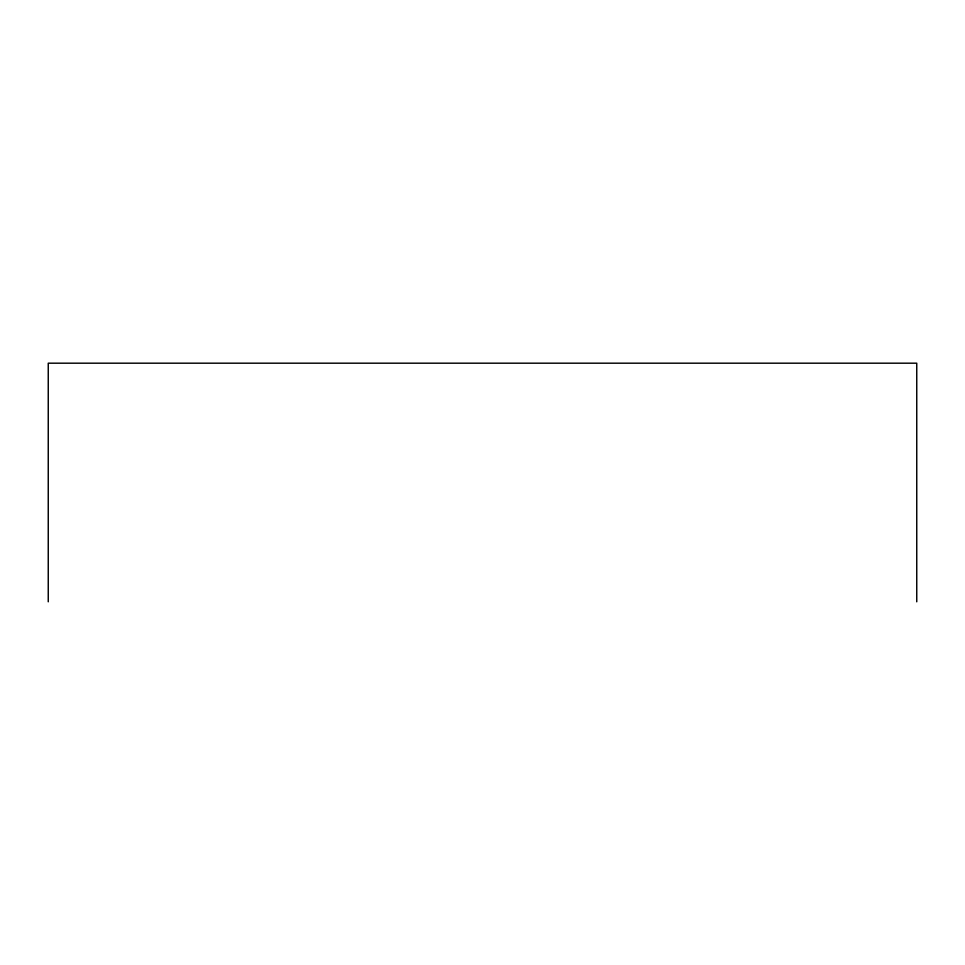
<?xml version="1.0" encoding="UTF-8"?>
<svg xmlns="http://www.w3.org/2000/svg" width="965" height="965" viewBox="0 0 965 965"><rect width="100%" height="100%" fill="white"/><g stroke="black" fill="none" stroke-linecap="round" stroke-linejoin="round"><path stroke-width="1.45" d="M916.75 601.81L916.75 363.19L48.25 363.19L48.25 601.81"/></g></svg>
